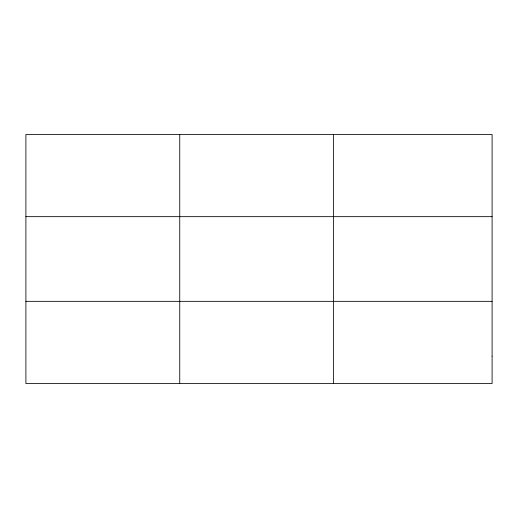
<?xml version="1.0" encoding="UTF-8"?>
<svg xmlns="http://www.w3.org/2000/svg" width="518" height="518" viewBox="0 0 518 518"><rect width="100%" height="100%" fill="white"/><g stroke="black" fill="none" stroke-linecap="round" stroke-linejoin="round"><path stroke-width="0.78" d="M179.746 134.473L179.746 383.527M333.592 134.473L333.592 383.527M25.9 216.66L492.1 216.66M25.9 301.34L492.1 301.34M492.1 356.131L492.1 383.527L25.9 383.527L25.9 134.473L492.1 134.473L492.1 356.131"/></g></svg>
